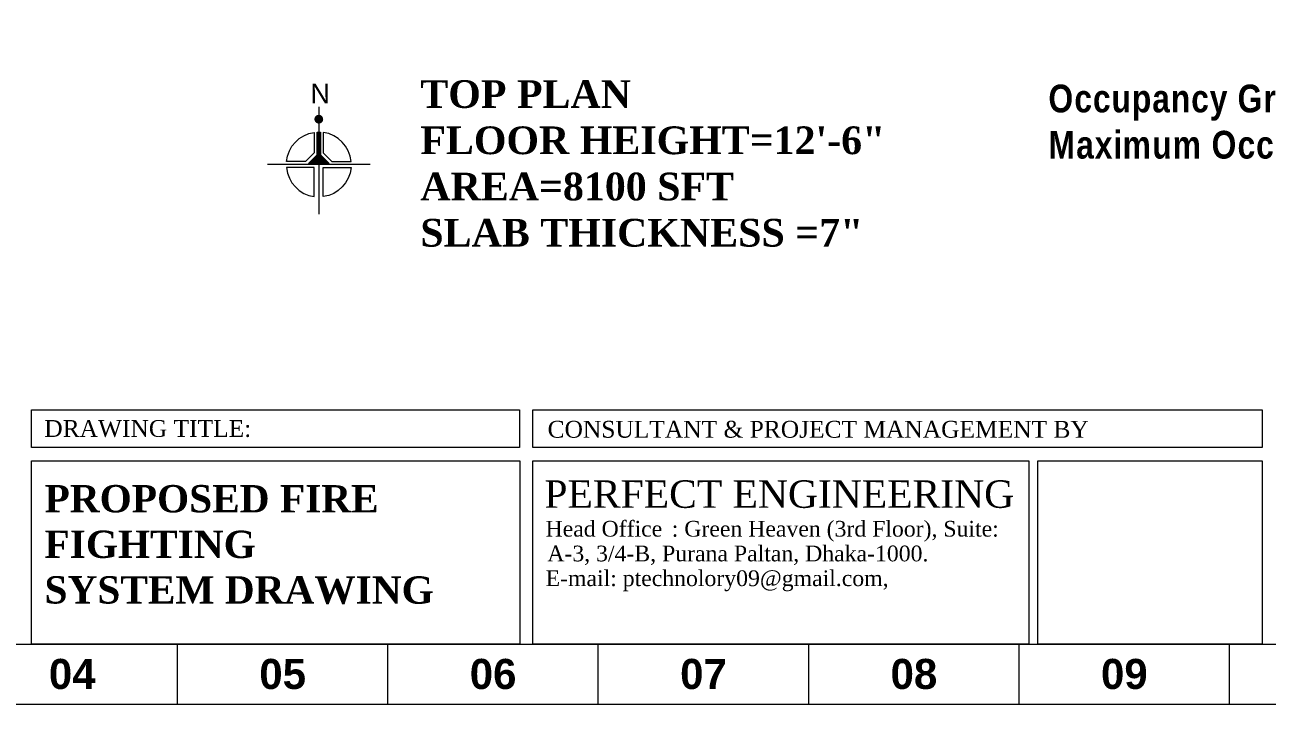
# Model space of a CAD drawing. Header units: inches. Extents: x -98933 to 1585249, y -3352739 to 192771.
# Drawn here: x 41969 to 42716, y 49236 to 49645 of the extents above; entities that cross this region are included whole.
import ezdxf

# ---------------------------------------------------------------- set-up
doc = ezdxf.new("R2010")
doc.units = ezdxf.units.IN
doc.header["$MEASUREMENT"] = 0
doc.layers.get('0').update_dxf_attribs({"lineweight": 0})
for name, color, linetype, lineweight in [('A-Text', 7, 'Continuous', 0), ('DOOR', 222, 'Continuous', 0), ('Inline', 7, 'Continuous', 0), ('Outline', 7, 'Continuous', 0), ('Scale', 7, 'Continuous', 0), ('Scale_Text', 7, 'Continuous', 0), ('TEXT_TITLEBOX', 7, 'Continuous', 13), ('Titelblk', 7, 'Continuous', 25), ('TITLE', 7, 'Continuous', 20)]:
    doc.layers.add(name, color=color, linetype=linetype, lineweight=lineweight)
doc.styles.add('RS', font='arial.ttf')
doc.styles.add('SHT-TEXT-1', font='times.ttf', dxfattribs={"height": 12})
doc.styles.get("Standard").update_dxf_attribs({"font": 'arialbd.ttf', "height": 24})

# ---------------------------------------------------------------- blocks, each defined once
blk = doc.blocks.new('PAGE')
at = {"layer": 'Inline', "color": 252, "lineweight": 15}
blk.add_lwpolyline([(178051640.63, 22656441.11), (178051640.63, 22657235.79), (178050505.36, 22657235.79), (178050505.36, 22656441.11)], close=True, dxfattribs=at)
at = {"layer": 'Outline', "color": 252, "lineweight": 15}
blk.add_line((178050483.42, 22656424.24), (178051662.57, 22656424.24), dxfattribs=at)
at = {"layer": 'Scale', "color": 252, "lineweight": 9}
for p, q in [((178050719.01, 22656424.24), (178050719.01, 22656441.11)), ((178050778.01, 22656424.24), (178050778.01, 22656441.11)), ((178050837.01, 22656424.24), (178050837.01, 22656441.11)), ((178050896, 22656424.24), (178050896, 22656441.11)), ((178050955, 22656424.24), (178050955, 22656441.11)), ((178051014, 22656424.24), (178051014, 22656441.11))]:
    blk.add_line(p, q, dxfattribs=at)
at = {"layer": 'Scale_Text', "color": 252, "lineweight": 13, "char_height": 8.435, "width": 2.5102, "attachment_point": 5}
for s, insert in [('04', (178050689.51, 22656432.67)), ('05', (178050748.51, 22656432.67)), ('06', (178050807.51, 22656432.67)), ('07', (178050866.5, 22656432.67)), ('08', (178050925.5, 22656432.67)), ('09', (178050984.5, 22656432.67))]:
    blk.add_mtext(s, dxfattribs=dict(at, insert=insert))
blk = doc.blocks.new('Title')
at = {"layer": 'Titelblk', "color": 3, "linetype": 'Continuous', "lineweight": 0, "xscale": 3.014611567961765, "yscale": 3.014611567959946, "zscale": 3.014611567966516}
blk.add_blockref('PAGE', (-536855255.8, -68388224), dxfattribs=at)

msp = doc.modelspace()

# ---------------------------------------------------------------- hatches: boundary and pattern name
at = {"layer": 'DOOR'}
h = msp.add_hatch(dxfattribs=at)
h.set_pattern_fill('ANSI31', scale=0.7, style=0)
h.set_pattern_definition([(45, (43364.22003, 56003.08234), (-0.0618718434, 0.0618718434), [])])
h.paths.add_polyline_path([(42146.83, 49566.33), (42146.83, 49580.02, 0.010963), (42145.89, 49580.04), (42145.89, 49561.12), (42152.04, 49561.12)])
h.paths.add_polyline_path([(42145.89, 49580.04, 0.010963), (42144.95, 49580.02), (42144.95, 49566.33), (42139.73, 49561.12), (42145.89, 49561.12)])

# ---------------------------------------------------------------- linework, layer by layer
at = {"layer": 'A-Text', "color": 7, "const_width": 2.64}
msp.add_lwpolyline([(42147.21, 49587.81, -1), (42144.57, 49587.81, -1)], format="xyb", close=True, dxfattribs=at)
at = {"layer": 'DOOR', "color": 7}
for points in [[(42145.89, 49595.33), (42145.89, 49530.7)], [(42176.75, 49560.52), (42115.03, 49560.52)]]:
    msp.add_lwpolyline(points, dxfattribs=at)
for points in [[(42143.19, 49579.85), (42143.19, 49579.85), (42143.19, 49567.58), (42137.97, 49562.36), (42126.46, 49562.36), (42126.46, 49562.36, -0.347379)], [(42139.73, 49561.12), (42144.95, 49566.33), (42144.95, 49566.33), (42144.95, 49580.02, -0.021929), (42146.83, 49580.02), (42146.83, 49580.02), (42146.83, 49566.33), (42152.04, 49561.12)], [(42148.59, 49567.58), (42153.8, 49562.36), (42165.32, 49562.36), (42165.32, 49562.36, 0.347379), (42148.59, 49579.85), (42148.59, 49579.85)]]:
    msp.add_lwpolyline(points, format="xyb", close=True, dxfattribs=at)
for points in [[(42126.46, 49558.67, 0.347379), (42143.19, 49541.19), (42143.19, 49558.67), (42126.46, 49558.67)], [(42165.32, 49558.67, -0.347379), (42148.59, 49541.19), (42148.59, 49558.67), (42165.32, 49558.67)]]:
    msp.add_lwpolyline(points, format="xyb", dxfattribs=at)
at = {"layer": 'TEXT_TITLEBOX'}
for p, q in [((41973.03, 49390.21), (41973.03, 49412.88)), ((41973.03, 49412.88), (42266.74, 49412.88)), ((42266.74, 49412.88), (42266.74, 49390.21)), ((42274.7, 49390.21), (42274.7, 49412.88)), ((42274.7, 49412.88), (42713.47, 49412.88)), ((42713.47, 49412.88), (42713.47, 49390.21)), ((42266.74, 49390.21), (41973.03, 49390.21)), ((42713.47, 49390.21), (42274.7, 49390.21)), ((41973.03, 49271.91), (41973.03, 49382.25)), ((41973.03, 49382.25), (42266.77, 49382.25)), ((42266.77, 49382.25), (42266.77, 49271.91)), ((42274.73, 49271.91), (42274.73, 49382.25)), ((42274.73, 49382.25), (42573.15, 49382.25)), ((42573.15, 49382.25), (42573.15, 49271.91)), ((42578.57, 49271.91), (42578.57, 49382.25)), ((42578.57, 49382.25), (42713.51, 49382.25)), ((42713.51, 49382.25), (42713.51, 49271.91)), ((42266.77, 49271.91), (41973.03, 49271.91)), ((42573.15, 49271.91), (42274.73, 49271.91)), ((42713.51, 49271.91), (42578.57, 49271.91))]:
    msp.add_line(p, q, dxfattribs=at)

# ---------------------------------------------------------------- block references
at = {"layer": 'TITLE', "xscale": 0.7117836411125609, "yscale": 0.7117836411125609, "zscale": 0.7117836352222188}
msp.add_blockref('Title', (114305.9, 111805.31), dxfattribs=at)

# ---------------------------------------------------------------- texts
at = {"color": 7, "char_height": 16.6905, "attachment_point": 4}
for s, insert, width in [('{\\fTimes New Roman|b1|i0|c0|p18;TOP PLAN \\PFLOOR HEIGHT=12\'-6"\\PAREA=8100 SFT \\PSLAB THICKNESS =7" }', (42206.98, 49561.08), 651.8949), ('{\\fArial Narrow|b1|i0|c0|p34;\\T1.05;Occupancy Group G\\PMaximum Occupant Load=10\\P\\fStaccato222 BT|b0|i0|c0|p66;\\T1;\\P\\fRomantic|b0|i0|c2|p2;\\H0.5455x;  }', (42584.86, 49559.81), 512.5918)]:
    msp.add_mtext(s, dxfattribs=dict(at, insert=insert, width=width))
at = {"color": 7, "insert": (41980.89, 49331.79), "char_height": 16.4619, "width": 234.5372, "attachment_point": 4, "rotation": 359.97233}
msp.add_mtext('\\pt2106;{\\fTimes New Roman|b1|i0|c0|p18;\\C256;PROPOSED FIRE  FIGHTING  \\PSYSTEM DRAWING }', dxfattribs=at)
at = {"layer": 'A-Text', "color": 7, "insert": (42146.72, 49597.44), "char_height": 11.71, "attachment_point": 2, "rotation": 180, "style": 'RS'}
msp.add_mtext('N', dxfattribs=at)
at = {"layer": 'TEXT_TITLEBOX', "lineweight": 25, "style": 'SHT-TEXT-1'}
for s, p in [('DRAWING TITLE:', (41980.75, 49396.59)), ('CONSULTANT & PROJECT MANAGEMENT BY', (42283.56, 49396.1))]:
    msp.add_text(s, height=10.1308, dxfattribs=at).set_placement(p)
at = {"layer": 'TEXT_TITLEBOX', "color": 1, "lineweight": 25, "style": 'SHT-TEXT-1'}
msp.add_text('PERFECT ENGINEERING', height=16.5502, dxfattribs=at).set_placement((42281.63, 49353.9))
at = {"layer": 'TEXT_TITLEBOX', "color": 7, "lineweight": 25, "style": 'SHT-TEXT-1'}
for s, p in [('Head Office', (42282.33, 49336.57)), (': Green Heaven (3rd Floor), Suite:', (42358.25, 49336.57)), ('A-3, 3/4-B, Purana Paltan, Dhaka-1000.', (42283.37, 49321.68)), ('E-mail: ptechnolory09@gmail.com,', (42282.35, 49306.78))]:
    msp.add_text(s, height=9.4572, dxfattribs=at).set_placement(p)

doc.saveas('drawing.dxf')
